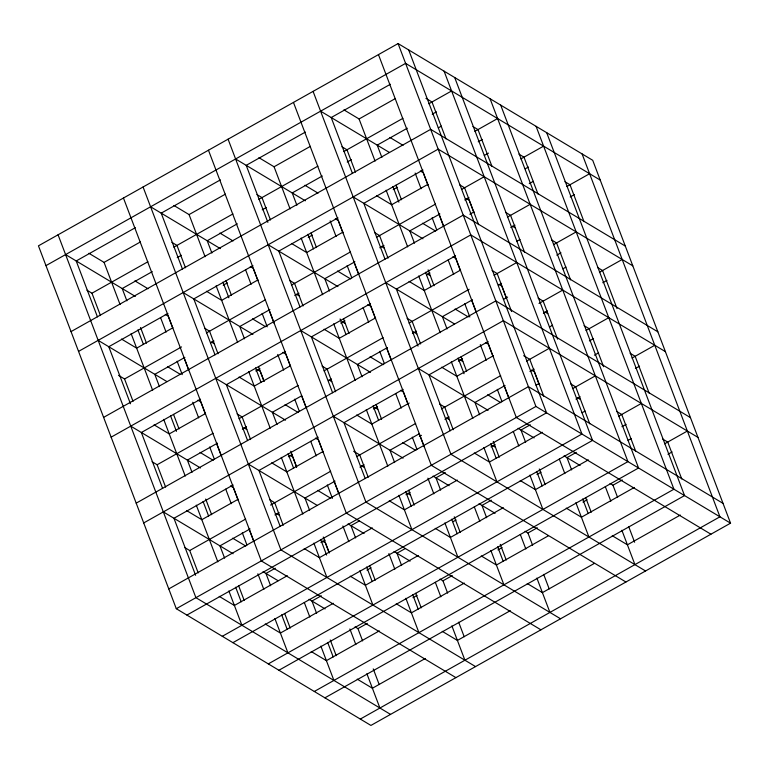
<?xml version="1.0" encoding="UTF-8"?>
<svg xmlns="http://www.w3.org/2000/svg" width="769" height="769" viewBox="0 0 769 769"><rect width="100%" height="100%" fill="white"/><g stroke="black" fill="none" stroke-linecap="round" stroke-linejoin="round"><path stroke-width="1.15" d="M398.082 43.573L38.45 245.83L176.293 608.712L370.918 725.427L730.55 523.17L592.707 160.288L398.082 43.573L535.926 406.455L730.55 523.17M45.967 265.622L405.599 63.366L600.224 180.081M135.363 227.682L76.198 260.96L97.442 316.866M220.367 179.879L161.202 213.148L182.445 269.063M305.37 132.076L246.205 165.345L267.872 222.376M390.373 84.263L331.208 117.542L352.452 173.448M88.906 253.289L104.065 262.383L140.391 241.956M173.909 205.486L189.068 214.58L225.394 194.144M258.913 157.674L274.072 166.767L310.397 146.341M343.916 109.871L359.075 118.964L395.41 98.538M86.916 290.182L91.972 293.21L147.917 261.748M173.861 247.157L232.92 213.945M258.865 199.344L317.924 166.133M343.868 151.541L402.927 118.33M428.871 103.738L451.605 90.953M152.3 271.62L122.204 288.548L126.875 300.842M177.206 257.605L181.359 255.27M237.304 223.808L207.207 240.735L211.879 253.039M262.219 209.802L266.362 207.467M322.307 176.005L292.21 192.932L296.882 205.236M347.223 161.999L351.366 159.664M407.31 128.202L377.214 145.13L381.885 157.424M432.226 114.187L436.379 111.851M71.036 331.602L430.659 129.346L625.284 246.061M438.292 127.875L441.406 126.126M78.553 351.395L438.186 149.138L632.8 265.853M474.877 131.326L497.601 118.541M167.94 313.454L108.785 346.732L130.451 403.763M252.943 265.651L193.788 298.92L215.022 354.836M337.947 217.848L278.791 251.117L300.025 307.033M422.95 170.036L363.795 203.314L385.038 259.22M223.212 285.193L227.364 282.857M308.215 237.39L312.368 235.054M393.219 189.587L397.371 187.252M478.222 141.775L482.374 139.439M172.977 327.729L136.651 348.155L121.483 339.062M257.98 279.916L221.655 300.352L206.486 291.259M342.984 232.113L306.658 252.54L291.489 243.446M427.987 184.31L391.661 204.737L376.493 195.643M484.297 155.463L488.45 153.127M118.484 375.339L124.549 378.982L181.532 346.934M206.438 332.929L265.497 299.718M291.451 285.116L350.501 251.905M376.454 237.313L435.504 204.102M461.458 189.51L484.182 176.726M520.873 158.914L543.606 146.129M184.887 357.393L154.78 374.32L159.462 386.615M210.831 342.791L213.945 341.042M269.89 309.58L239.784 326.508L244.465 338.812M294.796 295.575L298.949 293.239M354.894 261.777L324.797 278.705L329.468 291.009M379.799 247.772L383.952 245.436M439.897 213.974L409.8 230.902L414.472 243.196M464.803 199.959L468.955 197.623M525.265 168.776L528.38 167.027M103.613 417.375L463.246 215.118L657.87 331.833M469.84 214.234L473.992 211.898M529.255 183.637L533.407 181.301M111.13 437.167L470.763 234.91L665.387 351.625M507.453 217.098L530.187 204.314M566.878 186.502L589.612 173.717M200.526 399.226L141.361 432.505L162.605 488.411M285.53 351.423L226.365 384.692L247.608 440.608M370.533 303.62L311.368 336.889L332.612 392.805M455.536 255.808L396.371 289.086L418.038 346.117M255.798 370.966L259.951 368.63M340.802 323.163L344.954 320.827M426.843 274.773L429.958 273.024M510.808 227.547L514.961 225.211M570.223 196.951L574.376 194.615M205.554 413.501L169.228 433.927L154.069 424.834M290.557 365.688L254.231 386.125L239.072 377.031M375.57 317.885L339.235 338.312L324.076 329.219M460.573 270.082L424.248 290.509L409.079 281.416M516.874 241.235L519.988 239.486M152.079 461.727L157.136 464.755L213.08 433.293M239.024 418.701L298.084 385.49M324.028 370.889L383.087 337.678M409.031 323.086L469.128 289.288M494.034 275.283L516.768 262.498M553.459 244.686L576.183 231.902M217.464 443.165L187.367 460.093L192.039 472.387M242.379 429.15L246.522 426.814M301.429 395.939L272.37 412.28L277.042 424.584M328.421 380.761L331.526 379.011M387.47 347.55L357.374 364.477L362.045 376.781M412.386 333.544L416.538 331.208M472.474 299.747L442.377 316.674L447.049 328.969M498.427 285.145L501.542 283.396M556.804 255.135L560.957 252.799M136.2 503.147L495.822 300.89L690.447 417.605M503.455 299.42L507.607 297.084M562.879 268.823L565.994 267.074M143.716 522.939L503.349 320.683L697.964 437.398M539.002 303.457L562.764 290.086M599.455 272.274L622.188 259.489M233.103 484.999L173.948 518.277L195.614 575.308M318.106 437.196L258.951 470.465L280.185 526.381M403.11 389.393L343.954 422.662L365.198 478.578M488.113 341.58L428.958 374.859L450.201 430.765M288.375 456.738L292.528 454.402M373.378 408.935L377.531 406.599M458.382 361.122L462.534 358.796M543.385 313.319L547.538 310.984M602.809 282.723L606.962 280.387M238.14 499.273L201.814 519.7L186.646 510.606M323.143 451.461L286.818 471.897L271.649 462.803M409.185 403.071L371.821 424.084L356.653 414.991M493.15 355.855L456.824 376.281L441.656 367.188M549.46 327.008L552.575 325.258M184.656 547.499L189.712 550.527L245.657 519.065M270.573 505.05L330.66 471.262M356.614 456.661L415.664 423.45M441.617 408.858L500.667 375.647M526.621 361.055L549.345 348.27M586.036 330.459L608.769 317.674M250.05 528.937L219.944 545.865L224.625 558.159M274.956 514.922L279.109 512.587M335.053 481.125L304.957 498.052L309.628 510.356M359.959 467.119L364.112 464.784M419.018 433.908L389.96 450.25L394.632 462.553M444.963 419.316L449.115 416.981M505.06 385.519L474.963 402.447L479.635 414.741M529.966 371.504L534.119 369.168M419.384 436.523L421.46 435.35M589.39 340.907L593.543 338.571M168.776 588.919L528.409 386.663L723.033 503.378M536.041 385.192L539.156 383.443M594.427 355.182L598.57 352.846M176.293 608.712L535.926 406.455M572.617 388.643L595.35 375.858M632.041 358.046L654.775 345.262M186.915 615.075L546.548 412.818L408.695 49.937M275.292 568.195L265.949 573.453L270.621 585.747M320.961 542.51L325.114 540.174M359.258 520.969L350.952 525.64L355.624 537.944M405.965 494.707L410.117 492.371M445.299 472.579L435.956 477.837L440.627 490.141M490.968 446.895L495.121 444.569M530.302 424.776L520.959 430.034L525.631 442.329M575.971 399.092L580.124 396.756M635.396 368.495L639.539 366.159M287.327 575.702L234.391 605.472L219.232 596.379M372.331 527.899L319.395 557.669L304.236 548.576M457.334 480.087L404.407 509.857L389.239 500.763M542.337 432.284L489.411 462.054L474.242 452.96M582.037 412.78L585.151 411.031M222.299 636.299L581.931 434.043L444.088 71.161M618.622 416.231L641.346 403.446M232.911 642.663L592.543 440.406L454.7 77.525M321.288 595.783L311.954 601.031L316.626 613.335M366.957 570.098L371.11 567.762M405.263 548.557L396.958 553.228L401.629 565.532M452.999 521.709L456.113 519.959M491.304 500.167L481.961 505.425L486.633 517.729M536.964 474.483L541.116 472.156M576.308 452.364L566.964 457.622L571.636 469.917M621.967 426.68L626.12 424.344M333.333 603.29L280.397 633.06L265.228 623.967M418.336 555.487L365.4 585.257L350.231 576.164M503.339 507.675L450.403 537.444L435.235 528.351M588.343 459.872L535.407 489.642L520.238 480.548M628.042 440.368L631.157 438.618M268.304 663.887L627.927 461.631L490.084 98.749M664.618 443.819L687.351 431.034M278.916 670.251L638.549 467.994L500.696 105.113M355.057 626.889L357.95 628.619L367.294 623.371M412.963 597.686L417.115 595.35M440.06 579.086L442.954 580.816L452.297 575.568M497.966 549.883L502.119 547.547M525.064 531.273L527.957 533.013L537.3 527.755M582.969 502.07L587.122 499.744M610.067 483.47L612.96 485.21L622.304 479.952M667.973 454.268L672.125 451.932M379.328 630.878L326.402 660.648L311.234 651.554M464.332 583.075L411.405 612.845L396.237 603.752M548.297 535.849L496.409 565.032L481.24 555.939M634.338 487.459L581.412 517.229L566.244 508.136M314.3 691.475L673.932 489.219L536.089 126.337M324.912 697.839L684.545 495.582L546.701 132.701M425.334 658.466L372.398 688.236L357.239 679.142M510.337 610.663L457.401 640.433L442.242 631.339M594.302 563.437L542.405 592.62L527.246 583.527M680.344 515.047L627.408 544.817L612.249 535.724M360.305 719.063L719.938 516.806L582.085 153.925M425.92 98.345L431.986 101.989L446.001 138.891M472.935 126.539L477.991 129.577L492.006 166.479M518.931 154.127L523.987 157.164L538.012 194.067M564.936 181.715L569.992 184.752L584.007 221.655M389.912 137.459L403.062 145.341M459.516 184.723L464.572 187.761L478.587 224.663M505.512 212.311L510.568 215.349L524.583 252.251M551.517 239.899L556.573 242.937L570.588 279.839M597.513 267.487L602.569 270.525L617.017 308.542M320.596 111.169L389.345 152.406M420.316 170.978L423.219 172.717L427.891 185.012M466.322 198.565L469.215 200.305L473.887 212.6M512.327 226.153L515.22 227.893M341.926 146.764L346.982 149.792L355.48 172.16M422.498 223.231L435.639 231.113M492.093 270.496L497.149 273.533L511.596 311.551M538.098 298.084L543.154 301.121L557.592 339.139M584.094 325.672L589.15 328.709L603.598 366.726M630.099 353.259L635.156 356.297L649.171 393.199M353.182 196.941L422.94 238.784M452.903 256.75L455.796 258.49L460.045 269.669M498.908 284.338L501.801 286.078L506.473 298.372M544.904 311.926L547.797 313.665M304.909 185.262L318.058 193.144M374.513 232.536L379.559 235.564L388.037 258.173M235.593 158.981L305.351 200.815M335.313 218.781L338.216 220.52L342.887 232.824M381.318 246.368L384.212 248.108M427.324 273.956L430.217 275.696M455.075 309.003L468.225 316.886M256.923 194.567L261.979 197.595L270.477 219.963M523.67 355.663L529.735 359.306L543.75 396.208M570.675 383.856L575.731 386.894L589.756 423.796M616.68 411.444L621.736 414.481L635.752 451.384M662.686 439.032L667.732 442.069L681.757 478.972M385.759 282.713L454.508 323.951M485.479 342.522L488.382 344.262L493.054 356.556M531.485 370.11L534.378 371.85L539.05 384.144M577.49 397.698L580.384 399.438M337.495 271.034L350.635 278.916M407.089 318.308L412.146 321.336L420.614 343.945M268.179 244.753L337.937 286.587M367.899 304.553L370.793 306.293L375.464 318.597M412.934 331.564L416.798 333.881M459.9 359.729L462.794 361.468M219.905 233.074L233.055 240.957M487.661 394.776L500.802 402.658M289.509 280.339L294.556 283.367L303.034 305.975M710.931 534.205L516.307 417.49L378.463 54.609M150.589 206.784L220.347 248.618M250.309 266.593L253.212 268.323L257.884 280.627M296.315 294.181L299.208 295.911M342.32 321.769L345.214 323.499M418.346 368.486L488.104 410.329M518.066 428.295L534.109 437.917M564.071 455.882L580.105 465.505M370.072 356.806L383.222 364.689M171.92 242.37L176.976 245.407L185.473 267.766M439.676 404.081L444.732 407.109L453.201 429.717M300.756 330.526L370.514 372.359M400.476 390.325L403.379 392.065L408.051 404.369M446.481 417.913L449.375 419.653M492.487 445.501L495.38 447.241M252.492 318.847L265.632 326.729M322.086 366.111L327.142 369.139L335.611 391.748M183.166 292.556L252.934 334.39M282.896 352.365L285.789 354.096L290.461 366.4M328.892 379.953L331.795 381.684M374.897 407.541L377.79 409.271M645.547 570.983L450.922 454.258L313.079 91.376M134.902 280.877L148.052 288.76M402.658 442.579L415.798 450.461M204.496 328.142L209.553 331.179L218.031 353.788M625.928 582.008L431.303 465.293L293.46 102.412M65.586 254.587L135.344 296.43M165.306 314.396L168.2 316.136L172.448 327.315M211.312 341.984L214.205 343.724M257.317 369.572L260.21 371.302L264.027 381.376M333.342 416.298L403.1 458.132M433.062 476.098L449.096 485.72M479.068 503.685L495.101 513.308M285.068 404.619L298.218 412.501M353.653 451.278L359.719 454.912L368.216 477.28M215.753 378.329L285.51 420.162M315.473 438.138L318.376 439.868L323.047 452.172M361.478 465.726L364.371 467.456M407.483 493.314L410.377 495.044M167.488 366.65L180.628 374.532M237.083 413.914L242.139 416.952L250.607 439.56M98.163 340.359L166.921 381.587M197.893 400.168L200.786 401.908L205.458 414.203M243.888 427.756L246.791 429.496M289.894 455.344L292.787 457.074L296.613 467.148M560.543 618.785L365.919 502.07L228.076 139.179M317.655 490.391L330.795 498.274M540.924 629.821L346.3 513.096L208.457 150.215M248.339 464.101L317.088 505.329M348.059 523.91L364.093 533.523M394.064 551.498L410.098 561.11M200.065 452.422L213.215 460.304M269.669 499.687L274.716 502.724L283.194 525.333M130.749 426.132L200.507 467.975M230.469 485.941L233.372 487.681L238.044 499.975M276.475 513.529L279.368 515.259M322.48 541.116L325.374 542.847L329.19 552.921M475.54 666.588L280.916 549.873L143.072 186.992M232.651 538.194L245.792 546.077M455.921 677.624L261.297 560.909L123.453 198.018M163.326 511.904L233.094 553.747M263.056 571.713L278.08 580.72M309.051 599.301L325.095 608.913M390.537 714.391L195.912 597.676L58.069 234.795M612.96 485.21L617.642 497.505M628.686 526.582L634.627 542.241M605.318 486.671L610.846 501.205M621.89 530.283L634.934 564.609M585.709 497.697L591.226 512.241M582.681 498.994L588.198 513.529M559.323 459.083L564.84 473.617M575.885 502.695L588.929 537.022M539.28 468.994L545.231 484.653M438.936 214.09L443.607 226.394M471.512 299.862L476.184 312.166M504.099 385.634L508.77 397.938M536.675 471.407L542.203 485.941M415.145 173.054L421.095 188.713M432.14 217.79L436.811 230.085M448.154 259.951L453.681 274.485M464.726 303.563L469.821 316.982M480.308 344.599L486.258 360.257M497.303 389.335L501.974 401.629M513.317 431.496L518.844 446.03M529.889 475.107L542.924 509.434M395.958 185.204L401.476 199.748M428.112 269.861L434.043 285.76M461.121 356.749L466.639 371.292M493.275 441.406L499.206 457.305M527.957 533.013L532.629 545.317M543.673 574.385L549.201 588.929M392.93 186.502L398.88 202.16M425.517 272.274L431.034 286.808M458.093 358.046L464.043 373.705M490.68 443.819L496.197 458.353M520.315 534.474L525.842 549.008M536.887 578.086L549.931 612.422M359.075 118.964L375.089 161.125M386.134 190.203L407.676 246.897M418.721 275.975L440.262 332.669M451.307 361.747L472.839 418.442M483.884 447.52L496.928 481.846M500.273 544.385L506.223 560.043M497.678 546.797L503.195 561.341M474.319 506.886L479.837 521.42M490.882 550.498L503.926 584.834M454.277 516.797L460.227 532.456M353.932 261.893L358.604 274.197M386.509 347.665L391.181 359.969M419.095 433.437L424.19 446.856M451.672 519.21L457.199 533.753M330.141 220.866L336.091 236.516M347.136 265.593L351.808 277.897M363.151 307.754L368.678 322.288M379.723 351.366L384.394 363.67M395.737 393.526L401.255 408.06M412.299 437.138L416.971 449.442M427.891 478.183L433.841 493.833M444.886 522.91L457.92 557.246M310.955 233.017L316.472 247.551M343.532 318.789L349.03 333.563M376.118 404.561L381.616 419.336M408.695 490.334L414.203 505.108M442.954 580.816L447.625 593.12M458.67 622.198L464.197 636.732M307.927 234.305L313.454 248.848M340.081 318.962L346.031 334.621M373.09 405.849L378.617 420.393M405.676 491.622L411.194 506.165M435.312 582.277L440.839 596.821M451.884 625.889L464.918 660.225M274.072 166.767L290.086 208.928M301.131 238.006L322.672 294.7M333.717 323.778L355.249 380.472M366.294 409.55L387.836 466.245M398.88 495.323L411.924 529.658M415.702 593.312L421.22 607.846M412.674 594.61L418.192 609.144M388.893 553.574L394.833 569.233M405.878 598.301L418.922 632.637M369.697 565.724L375.214 580.259M268.929 309.705L274.024 323.124M301.506 395.477L306.177 407.772M334.092 481.25L338.764 493.544M366.669 567.022L372.196 581.556M245.571 269.784L251.088 284.328M262.133 313.396L267.228 326.815M277.724 354.442L283.674 370.1M294.719 399.169L299.391 411.473M310.734 441.329L316.251 455.873M327.296 484.941L332.391 498.36M342.887 525.986L348.838 541.645M359.882 570.713L372.917 605.049M225.951 280.82L231.469 295.354M258.528 366.592L264.055 381.126M290.692 451.249L296.632 466.898M323.268 537.022L329.219 552.671M357.95 628.619L362.622 640.923M373.244 668.886L379.194 684.535M222.923 282.117L228.874 297.766M255.51 367.89L261.027 382.424M288.087 453.662L293.614 468.196M320.673 539.434L326.614 555.083M349.885 628.965L355.836 644.624M366.88 673.702L379.915 708.028M189.068 214.58L205.083 256.74M216.127 285.808L237.669 342.513M248.714 371.581L270.246 428.285M281.291 457.353L302.832 514.057M313.877 543.125L326.921 577.461M330.266 640L336.216 655.659M327.671 642.413L333.188 656.947M304.313 602.502L309.83 617.036M320.875 646.114L333.919 680.44M284.693 613.527L290.211 628.071M183.926 357.508L188.597 369.812M216.502 443.28L221.174 455.584M249.089 529.053L253.76 541.357M281.665 614.825L287.193 629.359M160.558 317.597L166.085 332.131M177.13 361.209L182.224 374.628M192.721 402.245L198.662 417.903M209.706 446.981L214.388 459.276M225.73 489.142L231.248 503.676M242.293 532.754L246.964 545.048M257.884 573.789L263.834 589.448M274.879 618.526L287.914 652.852M140.525 327.507L146.466 343.166M173.525 414.395L179.052 428.939M205.688 499.052L211.629 514.711M238.688 585.94L244.215 600.483M137.92 329.92L143.438 344.454M170.507 415.693L176.447 431.351M203.083 501.465L208.61 515.999M235.67 587.237L241.187 601.771M104.065 262.383L120.079 304.543M131.124 333.621L152.666 390.316M163.71 419.393L185.242 476.088M196.287 505.166L217.829 561.86M228.874 590.938L241.918 625.264M91.972 293.21L100.47 315.578M124.549 378.982L133.047 401.351M157.136 464.755L165.633 487.123M189.712 550.527L198.21 572.895"/></g></svg>
